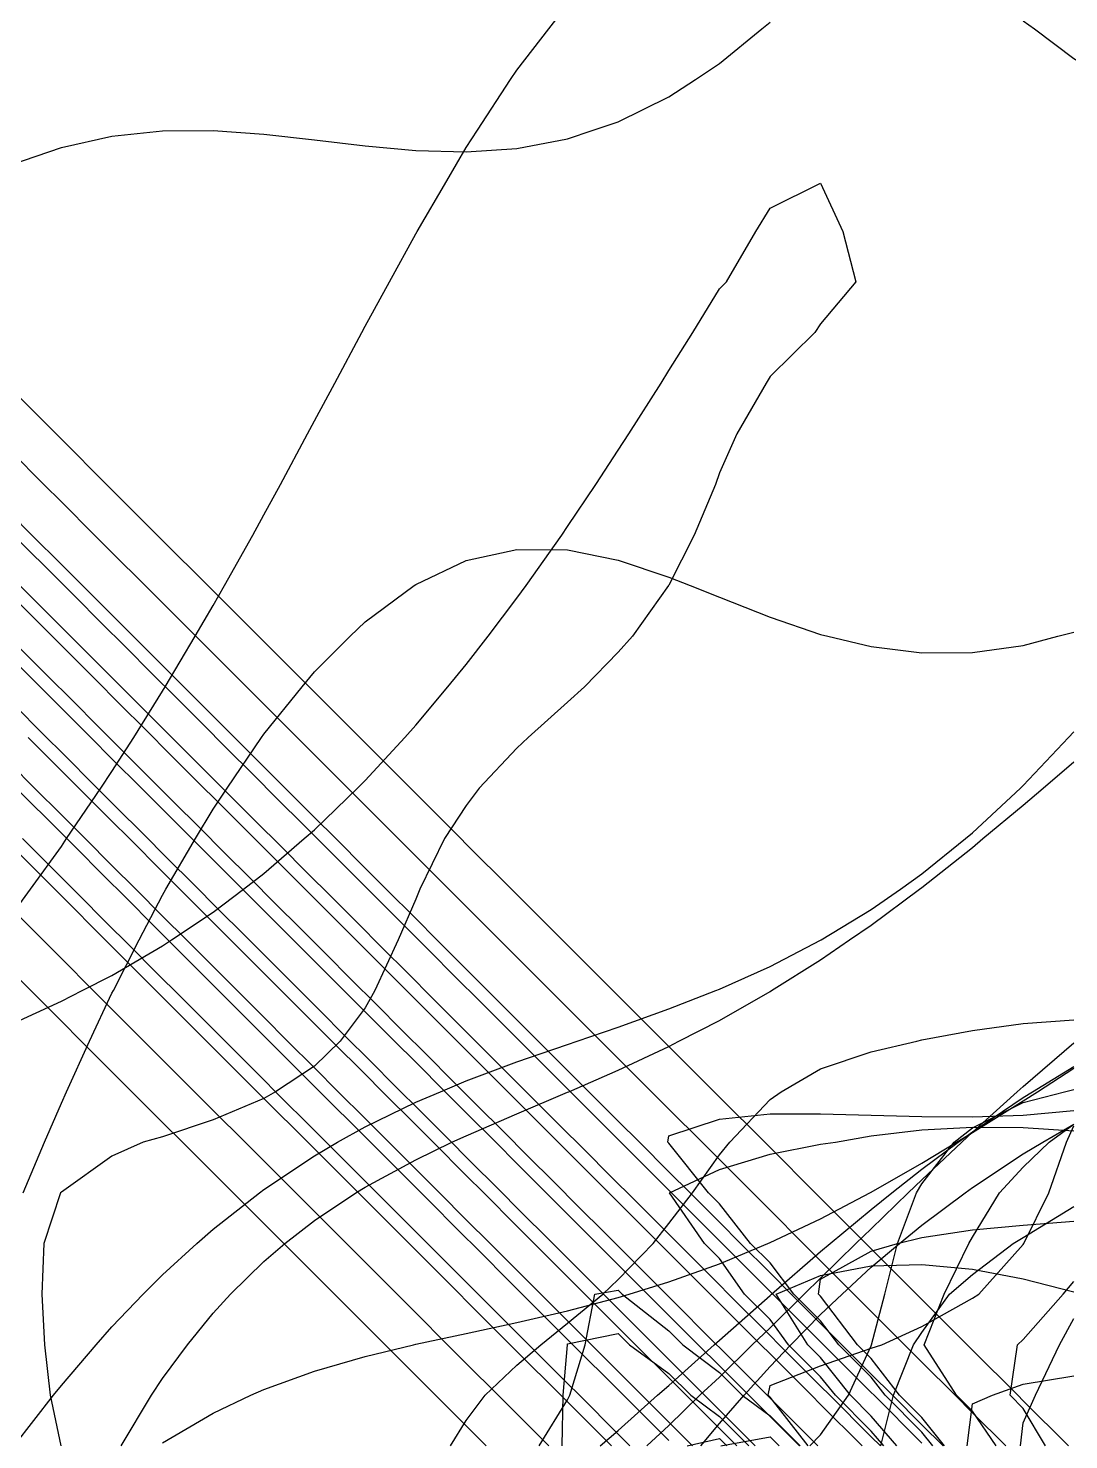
# Model space of a CAD drawing. Header units: metres. Extents: x 350990 to 353010, y 7454990 to 7457010.
# Drawn here: x 351663.5 to 351869, y 7456221.2 to 7456500.1 of the extents above; entities that cross this region are included whole.
import ezdxf

# ---------------------------------------------------------------- set-up
doc = ezdxf.new("R2010")
doc.units = ezdxf.units.M

msp = doc.modelspace()

# ---------------------------------------------------------------- linework, layer by layer
at = {"layer": 'CU_0p2_RL1000'}
for points in [[(351842.192, 7456220, 1000), (351840, 7456222.753, 1000), (351832.753, 7456230, 1000), (351830, 7456233.577, 1000), (351823.577, 7456240, 1000), (351820, 7456244.709, 1000), (351814.709, 7456250, 1000), (351810, 7456256.15, 1000), (351806.15, 7456260, 1000), (351800, 7456267.861, 1000), (351797.861, 7456270, 1000), (351790, 7456279.823, 1000), (351789.823, 7456280, 1000), (351790, 7456281.248, 1000), (351800, 7456284.596, 1000), (351810, 7456285.617, 1000), (351820, 7456285.657, 1000), (351830, 7456285.359, 1000), (351840, 7456285.065, 1000), (351850, 7456285.003, 1000), (351860, 7456285.358, 1000), (351870, 7456286.289, 1000)], [(351764.361, 7456220, 1000), (351770, 7456229.139, 1000), (351770.443, 7456230, 1000), (351773.51, 7456240, 1000), (351775.359, 7456250, 1000), (351780, 7456250.788, 1000), (351780.788, 7456250, 1000), (351790, 7456242.743, 1000), (351792.743, 7456240, 1000), (351800, 7456234.511, 1000), (351804.511, 7456230, 1000), (351810, 7456225.974, 1000), (351815.974, 7456220, 1000)]]:
    msp.add_polyline3d(points, dxfattribs=at)
at = {"layer": 'CU_0p2_RL1100'}
msp.add_polyline3d([(351854.674, 7456220, 1100), (351850, 7456226.85, 1100), (351846.85, 7456230, 1100), (351840.461, 7456240, 1100), (351844.409, 7456250, 1100), (351849.243, 7456260, 1100), (351850, 7456261.259, 1100), (351855.33, 7456270, 1100), (351860, 7456275.068, 1100), (351865.167, 7456280, 1100), (351870, 7456283.61, 1100)], dxfattribs=at)
at = {"layer": 'CU_0p2_RL1200'}
msp.add_polyline3d([(351864.396, 7456220, 1200), (351860, 7456227.415, 1200), (351857.417, 7456230, 1200), (351858.91, 7456240, 1200), (351860, 7456241.065, 1200), (351867.923, 7456250, 1200), (351870, 7456252.486, 1200)], dxfattribs=at)
at = {"layer": 'CU_0p2_RL600'}
msp.add_polyline3d([(351831.901, 7456220, 600), (351834.362, 7456230, 600), (351838.345, 7456240, 600), (351840, 7456242.4, 600), (351845.469, 7456250, 600), (351850, 7456253.85, 600), (351858.062, 7456260, 600), (351860, 7456261.195, 600), (351870, 7456267.311, 600)], dxfattribs=at)
at = {"layer": 'CU_0p2_RL700'}
msp.add_polyline3d([(351817.865, 7456220, 700), (351820, 7456222.164, 700), (351825.5, 7456230, 700), (351830, 7456239.791, 700), (351830.076, 7456240, 700), (351832.698, 7456250, 700), (351835.194, 7456260, 700), (351838.903, 7456270, 700), (351840, 7456271.812, 700), (351846.356, 7456280, 700), (351850, 7456282.877, 700), (351860, 7456287.845, 700), (351868.181, 7456290, 700), (351870, 7456290.431, 700)], dxfattribs=at)
at = {"layer": 'CU_0p2_RL800'}
msp.add_polyline3d([(351817.559, 7456220, 800), (351810, 7456229.616, 800), (351809.616, 7456230, 800), (351810, 7456231.913, 800), (351820, 7456235.8, 800), (351830, 7456239.311, 800), (351832.086, 7456240, 800), (351840, 7456243.589, 800), (351850, 7456249.198, 800), (351851.228, 7456250, 800), (351860, 7456259.801, 800), (351860.16, 7456260, 800), (351865.095, 7456270, 800), (351868.573, 7456280, 800), (351870, 7456283.261, 800)], dxfattribs=at)
at = {"layer": 'CU_0p2_RL900'}
for points in [[(351832.49, 7456220, 900), (351830, 7456222.906, 900), (351822.906, 7456230, 900), (351820, 7456233.677, 900), (351813.677, 7456240, 900), (351810, 7456244.986, 900), (351804.986, 7456250, 900), (351800, 7456257.047, 900), (351797.047, 7456260, 900), (351790.161, 7456270, 900), (351800, 7456274.631, 900), (351810, 7456277.635, 900), (351820, 7456279.606, 900), (351822.965, 7456280, 900), (351830, 7456281.299, 900), (351840, 7456282.466, 900), (351850, 7456282.995, 900), (351860, 7456282.906, 900), (351870, 7456282.292, 900)], [(351768.952, 7456220, 900), (351769.13, 7456230, 900), (351769.956, 7456240, 900), (351770, 7456240.197, 900), (351780, 7456242.237, 900), (351782.237, 7456240, 900), (351790, 7456234.334, 900), (351794.334, 7456230, 900), (351800, 7456225.802, 900), (351805.802, 7456220, 900)]]:
    msp.add_polyline3d(points, dxfattribs=at)
at = {"layer": 'CU_0p4_RL1000'}
for points in [[(351844.452, 7456220, 1000), (351840, 7456225.591, 1000), (351835.591, 7456230, 1000), (351830, 7456237.264, 1000), (351827.264, 7456240, 1000), (351820, 7456249.563, 1000), (351819.563, 7456250, 1000), (351820, 7456252.949, 1000), (351830, 7456258.485, 1000), (351835.164, 7456260, 1000), (351840, 7456261.212, 1000), (351850, 7456262.726, 1000), (351860, 7456263.653, 1000), (351870, 7456264.393, 1000)], [(351800.303, 7456220, 1000), (351810, 7456221.823, 1000), (351811.823, 7456220, 1000)]]:
    msp.add_polyline3d(points, dxfattribs=at)
at = {"layer": 'CU_0p4_RL1100'}
msp.add_polyline3d([(351859.492, 7456220, 1100), (351860, 7456224.588, 1100), (351862.41, 7456230, 1100), (351867.161, 7456240, 1100), (351870, 7456245.19, 1100)], dxfattribs=at)
at = {"layer": 'CU_0p4_RL900'}
for points in [[(351835.058, 7456220, 900), (351830, 7456225.902, 900), (351825.902, 7456230, 900), (351820, 7456237.468, 900), (351817.468, 7456240, 900), (351811.215, 7456250, 900), (351820, 7456253.711, 900), (351830, 7456255.602, 900), (351840, 7456255.884, 900), (351850, 7456254.937, 900), (351860, 7456253.007, 900), (351870, 7456250.442, 900)], [(351793.609, 7456220, 900), (351800, 7456221.474, 900), (351801.474, 7456220, 900)]]:
    msp.add_polyline3d(points, dxfattribs=at)
at = {"layer": 'CU_0p8_RL1000'}
msp.add_polyline3d([(351848.971, 7456220, 1000), (351850, 7456228.289, 1000), (351853.973, 7456230, 1000), (351860, 7456232.229, 1000), (351870, 7456233.836, 1000)], dxfattribs=at)
at = {"layer": 'DAC_RL1000'}
for points in [[(351660, 7456404.196, 1000), (351664.196, 7456400, 1000), (351670, 7456394.196, 1000), (351674.196, 7456390, 1000), (351680, 7456384.196, 1000), (351684.196, 7456380, 1000), (351690, 7456374.196, 1000), (351694.196, 7456370, 1000), (351700, 7456364.196, 1000), (351704.196, 7456360, 1000), (351710, 7456354.196, 1000), (351714.196, 7456350, 1000), (351720, 7456344.196, 1000), (351724.196, 7456340, 1000), (351730, 7456334.196, 1000), (351734.196, 7456330, 1000), (351740, 7456324.196, 1000), (351744.196, 7456320, 1000), (351750, 7456314.196, 1000), (351754.196, 7456310, 1000), (351760, 7456304.196, 1000), (351764.196, 7456300, 1000), (351770, 7456294.196, 1000), (351774.196, 7456290, 1000), (351780, 7456284.196, 1000), (351784.196, 7456280, 1000), (351790, 7456274.196, 1000), (351794.196, 7456270, 1000), (351800, 7456264.196, 1000), (351804.196, 7456260, 1000), (351810, 7456254.196, 1000), (351814.196, 7456250, 1000), (351820, 7456244.196, 1000), (351824.196, 7456240, 1000), (351830, 7456234.196, 1000), (351834.196, 7456230, 1000), (351840, 7456224.196, 1000), (351844.196, 7456220, 1000)], [(351815.804, 7456220, 1000), (351810, 7456225.804, 1000), (351805.804, 7456230, 1000), (351800, 7456235.804, 1000), (351795.804, 7456240, 1000), (351790, 7456245.804, 1000), (351785.804, 7456250, 1000), (351780, 7456255.804, 1000), (351775.804, 7456260, 1000), (351770, 7456265.804, 1000), (351765.804, 7456270, 1000), (351760, 7456275.804, 1000), (351755.804, 7456280, 1000), (351750, 7456285.804, 1000), (351745.804, 7456290, 1000), (351740, 7456295.804, 1000), (351735.804, 7456300, 1000), (351730, 7456305.804, 1000), (351725.804, 7456310, 1000), (351720, 7456315.804, 1000), (351715.804, 7456320, 1000), (351710, 7456325.804, 1000), (351705.804, 7456330, 1000), (351700, 7456335.804, 1000), (351695.804, 7456340, 1000), (351690, 7456345.804, 1000), (351685.804, 7456350, 1000), (351680, 7456355.804, 1000), (351675.804, 7456360, 1000), (351670, 7456365.804, 1000), (351665.804, 7456370, 1000), (351660, 7456375.804, 1000)]]:
    msp.add_polyline3d(points, dxfattribs=at)
at = {"layer": 'DAC_RL1100'}
for points in [[(351660, 7456416.569, 1100), (351666.569, 7456410, 1100), (351670, 7456406.569, 1100), (351676.569, 7456400, 1100), (351680, 7456396.569, 1100), (351686.569, 7456390, 1100), (351690, 7456386.569, 1100), (351696.569, 7456380, 1100), (351700, 7456376.569, 1100), (351706.569, 7456370, 1100), (351710, 7456366.569, 1100), (351716.569, 7456360, 1100), (351720, 7456356.569, 1100), (351726.569, 7456350, 1100), (351730, 7456346.569, 1100), (351736.569, 7456340, 1100), (351740, 7456336.569, 1100), (351746.569, 7456330, 1100), (351750, 7456326.569, 1100), (351756.569, 7456320, 1100), (351760, 7456316.569, 1100), (351766.569, 7456310, 1100), (351770, 7456306.569, 1100), (351776.569, 7456300, 1100), (351780, 7456296.569, 1100), (351786.569, 7456290, 1100), (351790, 7456286.569, 1100), (351796.569, 7456280, 1100), (351800, 7456276.569, 1100), (351806.569, 7456270, 1100), (351810, 7456266.569, 1100), (351816.569, 7456260, 1100), (351820, 7456256.569, 1100), (351826.569, 7456250, 1100), (351830, 7456246.569, 1100), (351836.569, 7456240, 1100), (351840, 7456236.569, 1100), (351846.569, 7456230, 1100), (351850, 7456226.569, 1100), (351856.569, 7456220, 1100)], [(351828.177, 7456220, 1100), (351820, 7456228.177, 1100), (351818.177, 7456230, 1100), (351810, 7456238.177, 1100), (351808.177, 7456240, 1100), (351800, 7456248.177, 1100), (351798.177, 7456250, 1100), (351790, 7456258.177, 1100), (351788.177, 7456260, 1100), (351780, 7456268.177, 1100), (351778.177, 7456270, 1100), (351770, 7456278.177, 1100), (351768.177, 7456280, 1100), (351760, 7456288.177, 1100), (351758.177, 7456290, 1100), (351750, 7456298.177, 1100), (351748.177, 7456300, 1100), (351740, 7456308.177, 1100), (351738.177, 7456310, 1100), (351730, 7456318.177, 1100), (351728.177, 7456320, 1100), (351720, 7456328.177, 1100), (351718.177, 7456330, 1100), (351710, 7456338.177, 1100), (351708.177, 7456340, 1100), (351700, 7456348.177, 1100), (351698.177, 7456350, 1100), (351690, 7456358.177, 1100), (351688.177, 7456360, 1100), (351680, 7456368.177, 1100), (351678.177, 7456370, 1100), (351670, 7456378.177, 1100), (351668.177, 7456380, 1100), (351660, 7456388.177, 1100)]]:
    msp.add_polyline3d(points, dxfattribs=at)
at = {"layer": 'DAC_RL1200'}
for points in [[(351660, 7456428.942, 1200), (351668.942, 7456420, 1200), (351670, 7456418.942, 1200), (351678.942, 7456410, 1200), (351680, 7456408.942, 1200), (351688.942, 7456400, 1200), (351690, 7456398.942, 1200), (351698.942, 7456390, 1200), (351700, 7456388.942, 1200), (351708.942, 7456380, 1200), (351710, 7456378.942, 1200), (351718.942, 7456370, 1200), (351720, 7456368.942, 1200), (351728.942, 7456360, 1200), (351730, 7456358.942, 1200), (351738.942, 7456350, 1200), (351740, 7456348.942, 1200), (351748.942, 7456340, 1200), (351750, 7456338.942, 1200), (351758.942, 7456330, 1200), (351760, 7456328.942, 1200), (351768.942, 7456320, 1200), (351770, 7456318.942, 1200), (351778.942, 7456310, 1200), (351780, 7456308.942, 1200), (351788.942, 7456300, 1200), (351790, 7456298.942, 1200), (351798.942, 7456290, 1200), (351800, 7456288.942, 1200), (351808.942, 7456280, 1200), (351810, 7456278.942, 1200), (351818.942, 7456270, 1200), (351820, 7456268.942, 1200), (351828.942, 7456260, 1200), (351830, 7456258.942, 1200), (351838.942, 7456250, 1200), (351840, 7456248.942, 1200), (351848.942, 7456240, 1200), (351850, 7456238.942, 1200), (351858.942, 7456230, 1200), (351860, 7456228.942, 1200), (351868.942, 7456220, 1200)], [(351840, 7456220.549, 1200), (351830.549, 7456230, 1200), (351830, 7456230.549, 1200), (351820.549, 7456240, 1200), (351820, 7456240.549, 1200), (351810.549, 7456250, 1200), (351810, 7456250.549, 1200), (351800.549, 7456260, 1200), (351800, 7456260.549, 1200), (351790.549, 7456270, 1200), (351790, 7456270.549, 1200), (351780.549, 7456280, 1200), (351780, 7456280.549, 1200), (351770.549, 7456290, 1200), (351770, 7456290.549, 1200), (351760.549, 7456300, 1200), (351760, 7456300.549, 1200), (351750.549, 7456310, 1200), (351750, 7456310.549, 1200), (351740.549, 7456320, 1200), (351740, 7456320.549, 1200), (351730.549, 7456330, 1200), (351730, 7456330.549, 1200), (351720.549, 7456340, 1200), (351720, 7456340.549, 1200), (351710.549, 7456350, 1200), (351710, 7456350.549, 1200), (351700.549, 7456360, 1200), (351700, 7456360.549, 1200), (351690.549, 7456370, 1200), (351690, 7456370.549, 1200), (351680.549, 7456380, 1200), (351680, 7456380.549, 1200), (351670.549, 7456390, 1200), (351670, 7456390.549, 1200), (351660.549, 7456400, 1200)]]:
    msp.add_polyline3d(points, dxfattribs=at)
at = {"layer": 'DAC_RL500'}
for points in [[(351662.332, 7456340, 500), (351670, 7456332.332, 500), (351672.332, 7456330, 500), (351680, 7456322.332, 500), (351682.332, 7456320, 500), (351690, 7456312.332, 500), (351692.332, 7456310, 500), (351700, 7456302.332, 500), (351702.332, 7456300, 500), (351710, 7456292.332, 500), (351712.332, 7456290, 500), (351720, 7456282.332, 500), (351722.332, 7456280, 500), (351730, 7456272.332, 500), (351732.332, 7456270, 500), (351740, 7456262.332, 500), (351742.332, 7456260, 500), (351750, 7456252.332, 500), (351752.332, 7456250, 500), (351760, 7456242.332, 500), (351762.332, 7456240, 500), (351770, 7456232.332, 500), (351772.332, 7456230, 500), (351780, 7456222.332, 500), (351782.332, 7456220, 500)], [(351753.94, 7456220, 500), (351750, 7456223.94, 500), (351743.94, 7456230, 500), (351740, 7456233.94, 500), (351733.94, 7456240, 500), (351730, 7456243.94, 500), (351723.94, 7456250, 500), (351720, 7456253.94, 500), (351713.94, 7456260, 500), (351710, 7456263.94, 500), (351703.94, 7456270, 500), (351700, 7456273.94, 500), (351693.94, 7456280, 500), (351690, 7456283.94, 500), (351683.94, 7456290, 500), (351680, 7456293.94, 500), (351673.94, 7456300, 500), (351670, 7456303.94, 500), (351663.94, 7456310, 500), (351660, 7456313.94, 500)]]:
    msp.add_polyline3d(points, dxfattribs=at)
at = {"layer": 'DAC_RL600'}
for points in [[(351660, 7456354.705, 600), (351664.705, 7456350, 600), (351670, 7456344.705, 600), (351674.705, 7456340, 600), (351680, 7456334.705, 600), (351684.705, 7456330, 600), (351690, 7456324.705, 600), (351694.705, 7456320, 600), (351700, 7456314.705, 600), (351704.705, 7456310, 600), (351710, 7456304.705, 600), (351714.705, 7456300, 600), (351720, 7456294.705, 600), (351724.705, 7456290, 600), (351730, 7456284.705, 600), (351734.705, 7456280, 600), (351740, 7456274.705, 600), (351744.705, 7456270, 600), (351750, 7456264.705, 600), (351754.705, 7456260, 600), (351760, 7456254.705, 600), (351764.705, 7456250, 600), (351770, 7456244.705, 600), (351774.705, 7456240, 600), (351780, 7456234.705, 600), (351784.705, 7456230, 600), (351790, 7456224.705, 600), (351794.705, 7456220, 600)], [(351766.313, 7456220, 600), (351760, 7456226.313, 600), (351756.313, 7456230, 600), (351750, 7456236.313, 600), (351746.313, 7456240, 600), (351740, 7456246.313, 600), (351736.313, 7456250, 600), (351730, 7456256.313, 600), (351726.313, 7456260, 600), (351720, 7456266.313, 600), (351716.313, 7456270, 600), (351710, 7456276.313, 600), (351706.313, 7456280, 600), (351700, 7456286.313, 600), (351696.313, 7456290, 600), (351690, 7456296.313, 600), (351686.313, 7456300, 600), (351680, 7456306.313, 600), (351676.313, 7456310, 600), (351670, 7456316.313, 600), (351666.313, 7456320, 600), (351660, 7456326.313, 600)]]:
    msp.add_polyline3d(points, dxfattribs=at)
at = {"layer": 'DAC_RL700'}
for points in [[(351660, 7456367.078, 700), (351667.078, 7456360, 700), (351670, 7456357.078, 700), (351677.078, 7456350, 700), (351680, 7456347.078, 700), (351687.078, 7456340, 700), (351690, 7456337.078, 700), (351697.078, 7456330, 700), (351700, 7456327.078, 700), (351707.078, 7456320, 700), (351710, 7456317.078, 700), (351717.078, 7456310, 700), (351720, 7456307.078, 700), (351727.078, 7456300, 700), (351730, 7456297.078, 700), (351737.078, 7456290, 700), (351740, 7456287.078, 700), (351747.078, 7456280, 700), (351750, 7456277.078, 700), (351757.078, 7456270, 700), (351760, 7456267.078, 700), (351767.078, 7456260, 700), (351770, 7456257.078, 700), (351777.078, 7456250, 700), (351780, 7456247.078, 700), (351787.078, 7456240, 700), (351790, 7456237.078, 700), (351797.078, 7456230, 700), (351800, 7456227.078, 700), (351807.078, 7456220, 700)], [(351778.686, 7456220, 700), (351770, 7456228.686, 700), (351768.686, 7456230, 700), (351760, 7456238.686, 700), (351758.686, 7456240, 700), (351750, 7456248.686, 700), (351748.686, 7456250, 700), (351740, 7456258.686, 700), (351738.686, 7456260, 700), (351730, 7456268.686, 700), (351728.686, 7456270, 700), (351720, 7456278.686, 700), (351718.686, 7456280, 700), (351710, 7456288.686, 700), (351708.686, 7456290, 700), (351700, 7456298.686, 700), (351698.686, 7456300, 700), (351690, 7456308.686, 700), (351688.686, 7456310, 700), (351680, 7456318.686, 700), (351678.686, 7456320, 700), (351670, 7456328.686, 700), (351668.686, 7456330, 700), (351660, 7456338.686, 700)]]:
    msp.add_polyline3d(points, dxfattribs=at)
at = {"layer": 'DAC_RL800'}
for points in [[(351660, 7456379.451, 800), (351669.451, 7456370, 800), (351670, 7456369.451, 800), (351679.451, 7456360, 800), (351680, 7456359.451, 800), (351689.451, 7456350, 800), (351690, 7456349.451, 800), (351699.451, 7456340, 800), (351700, 7456339.451, 800), (351709.451, 7456330, 800), (351710, 7456329.451, 800), (351719.451, 7456320, 800), (351720, 7456319.451, 800), (351729.451, 7456310, 800), (351730, 7456309.451, 800), (351739.451, 7456300, 800), (351740, 7456299.451, 800), (351749.451, 7456290, 800), (351750, 7456289.451, 800), (351759.451, 7456280, 800), (351760, 7456279.451, 800), (351769.451, 7456270, 800), (351770, 7456269.451, 800), (351779.451, 7456260, 800), (351780, 7456259.451, 800), (351789.451, 7456250, 800), (351790, 7456249.451, 800), (351799.451, 7456240, 800), (351800, 7456239.451, 800), (351809.451, 7456230, 800), (351810, 7456229.451, 800), (351819.451, 7456220, 800)], [(351790, 7456221.058, 800), (351781.058, 7456230, 800), (351780, 7456231.058, 800), (351771.058, 7456240, 800), (351770, 7456241.058, 800), (351761.058, 7456250, 800), (351760, 7456251.058, 800), (351751.058, 7456260, 800), (351750, 7456261.058, 800), (351741.058, 7456270, 800), (351740, 7456271.058, 800), (351731.058, 7456280, 800), (351730, 7456281.058, 800), (351721.058, 7456290, 800), (351720, 7456291.058, 800), (351711.058, 7456300, 800), (351710, 7456301.058, 800), (351701.058, 7456310, 800), (351700, 7456311.058, 800), (351691.058, 7456320, 800), (351690, 7456321.058, 800), (351681.058, 7456330, 800), (351680, 7456331.058, 800), (351671.058, 7456340, 800), (351670, 7456341.058, 800), (351661.058, 7456350, 800)]]:
    msp.add_polyline3d(points, dxfattribs=at)
at = {"layer": 'DAC_RL900'}
for points in [[(351661.823, 7456390, 900), (351670, 7456381.823, 900), (351671.823, 7456380, 900), (351680, 7456371.823, 900), (351681.823, 7456370, 900), (351690, 7456361.823, 900), (351691.823, 7456360, 900), (351700, 7456351.823, 900), (351701.823, 7456350, 900), (351710, 7456341.823, 900), (351711.823, 7456340, 900), (351720, 7456331.823, 900), (351721.823, 7456330, 900), (351730, 7456321.823, 900), (351731.823, 7456320, 900), (351740, 7456311.823, 900), (351741.823, 7456310, 900), (351750, 7456301.823, 900), (351751.823, 7456300, 900), (351760, 7456291.823, 900), (351761.823, 7456290, 900), (351770, 7456281.823, 900), (351771.823, 7456280, 900), (351780, 7456271.823, 900), (351781.823, 7456270, 900), (351790, 7456261.823, 900), (351791.823, 7456260, 900), (351800, 7456251.823, 900), (351801.823, 7456250, 900), (351810, 7456241.823, 900), (351811.823, 7456240, 900), (351820, 7456231.823, 900), (351821.823, 7456230, 900), (351830, 7456221.823, 900), (351831.823, 7456220, 900)], [(351803.431, 7456220, 900), (351800, 7456223.431, 900), (351793.431, 7456230, 900), (351790, 7456233.431, 900), (351783.431, 7456240, 900), (351780, 7456243.431, 900), (351773.431, 7456250, 900), (351770, 7456253.431, 900), (351763.431, 7456260, 900), (351760, 7456263.431, 900), (351753.431, 7456270, 900), (351750, 7456273.431, 900), (351743.431, 7456280, 900), (351740, 7456283.431, 900), (351733.431, 7456290, 900), (351730, 7456293.431, 900), (351723.431, 7456300, 900), (351720, 7456303.431, 900), (351713.431, 7456310, 900), (351710, 7456313.431, 900), (351703.431, 7456320, 900), (351700, 7456323.431, 900), (351693.431, 7456330, 900), (351690, 7456333.431, 900), (351683.431, 7456340, 900), (351680, 7456343.431, 900), (351673.431, 7456350, 900), (351670, 7456353.431, 900), (351663.431, 7456360, 900)]]:
    msp.add_polyline3d(points, dxfattribs=at)
at = {"layer": 'PHY_RL1000'}
msp.add_polyline3d([(351662.475, 7456270, 1000), (351666.648, 7456280, 1000), (351670, 7456287.702, 1000), (351670.998, 7456290, 1000), (351675.535, 7456300, 1000), (351680, 7456309.44, 1000), (351680.271, 7456310, 1000), (351685.348, 7456320, 1000), (351690, 7456328.823, 1000), (351690.657, 7456330, 1000), (351696.477, 7456340, 1000), (351700, 7456345.853, 1000), (351702.74, 7456350, 1000), (351709.555, 7456360, 1000), (351710, 7456360.632, 1000), (351717.564, 7456370, 1000), (351720, 7456372.945, 1000), (351727.086, 7456380, 1000), (351730, 7456382.838, 1000), (351739.694, 7456390, 1000), (351740, 7456390.222, 1000), (351750, 7456394.937, 1000), (351760, 7456397.17, 1000), (351770, 7456397.07, 1000), (351780, 7456395.048, 1000), (351790, 7456391.704, 1000), (351794.192, 7456390, 1000), (351800, 7456387.712, 1000), (351810, 7456383.751, 1000), (351820, 7456380.361, 1000), (351821.427, 7456380, 1000), (351830, 7456377.954, 1000), (351840, 7456376.74, 1000), (351850, 7456376.815, 1000), (351860, 7456378.189, 1000), (351866.872, 7456380, 1000), (351870, 7456380.809, 1000)], dxfattribs=at)
at = {"layer": 'PHY_RL1100'}
msp.add_polyline3d([(351681.786, 7456220, 1100), (351687.814, 7456230, 1100), (351690, 7456233.295, 1100), (351694.913, 7456240, 1100), (351700, 7456246.256, 1100), (351703.441, 7456250, 1100), (351710, 7456256.457, 1100), (351714.143, 7456260, 1100), (351720, 7456264.552, 1100), (351728.163, 7456270, 1100), (351730, 7456271.121, 1100), (351740, 7456276.53, 1100), (351747.16, 7456280, 1100), (351750, 7456281.272, 1100), (351760, 7456285.593, 1100), (351770, 7456289.882, 1100), (351770.256, 7456290, 1100), (351780, 7456294.233, 1100), (351790, 7456298.959, 1100), (351791.952, 7456300, 1100), (351800, 7456304.093, 1100), (351810, 7456309.811, 1100), (351810.292, 7456310, 1100), (351820, 7456316.058, 1100), (351825.675, 7456320, 1100), (351830, 7456322.924, 1100), (351839.5, 7456330, 1100), (351840, 7456330.365, 1100), (351850, 7456338.275, 1100), (351852.056, 7456340, 1100), (351860, 7456346.594, 1100), (351863.944, 7456350, 1100), (351870, 7456355.199, 1100)], dxfattribs=at)
at = {"layer": 'PHY_RL1200'}
msp.add_polyline3d([(351785.63, 7456220, 1200), (351790, 7456224.009, 1200), (351796.129, 7456230, 1200), (351800, 7456233.618, 1200), (351806.472, 7456240, 1200), (351810, 7456243.35, 1200), (351816.722, 7456250, 1200), (351820, 7456253.143, 1200), (351826.966, 7456260, 1200), (351830, 7456262.914, 1200), (351837.308, 7456270, 1200), (351840, 7456272.563, 1200), (351847.879, 7456280, 1200), (351850, 7456281.977, 1200), (351858.847, 7456290, 1200), (351860, 7456291.038, 1200), (351870, 7456299.622, 1200)], dxfattribs=at)
at = {"layer": 'PHY_RL800'}
msp.add_polyline3d([(351660, 7456303.275, 800), (351670, 7456307.869, 800), (351674.123, 7456310, 800), (351680, 7456312.987, 800), (351690, 7456318.803, 800), (351691.788, 7456320, 800), (351700, 7456325.464, 800), (351705.955, 7456330, 800), (351710, 7456333.085, 800), (351717.996, 7456340, 800), (351720, 7456341.748, 800), (351728.473, 7456350, 800), (351730, 7456351.51, 800), (351737.83, 7456360, 800), (351740, 7456362.405, 800), (351746.38, 7456370, 800), (351750, 7456374.433, 800), (351754.327, 7456380, 800), (351760, 7456387.551, 800), (351761.791, 7456390, 800), (351768.843, 7456400, 800), (351770, 7456401.705, 800), (351775.612, 7456410, 800), (351780, 7456416.781, 800), (351782.129, 7456420, 800), (351788.462, 7456430, 800), (351790, 7456432.536, 800), (351794.751, 7456440, 800), (351800, 7456448.632, 800), (351801.393, 7456450, 800), (351807.212, 7456460, 800), (351810, 7456464.597, 800), (351820, 7456469.525, 800), (351824.358, 7456460, 800), (351826.932, 7456450, 800), (351820, 7456441.7, 800), (351818.827, 7456440, 800), (351810, 7456431.327, 800), (351809.222, 7456430, 800), (351803.455, 7456420, 800), (351800, 7456412.29, 800), (351799.231, 7456410, 800), (351794.979, 7456400, 800), (351790, 7456390.06, 800), (351789.97, 7456390, 800), (351782.86, 7456380, 800), (351780, 7456376.829, 800), (351773.316, 7456370, 800), (351770, 7456366.995, 800), (351762.234, 7456360, 800), (351760, 7456357.866, 800), (351752.557, 7456350, 800), (351750, 7456346.569, 800), (351745.666, 7456340, 800), (351740.809, 7456330, 800), (351740, 7456328.062, 800), (351736.519, 7456320, 800), (351731.933, 7456310, 800), (351730, 7456306.586, 800), (351725.074, 7456300, 800), (351720, 7456295.011, 800), (351712.317, 7456290, 800), (351710, 7456288.679, 800), (351700, 7456284.471, 800), (351690, 7456281.107, 800), (351686.168, 7456280, 800), (351680, 7456277.272, 800), (351670, 7456270.162, 800), (351669.853, 7456270, 800), (351666.555, 7456260, 800), (351666.175, 7456250, 800), (351666.676, 7456240, 800), (351667.779, 7456230, 800), (351669.874, 7456220, 800)], dxfattribs=at)
at = {"layer": 'PHY_RL900'}
for points in [[(351660, 7456324.689, 900), (351663.871, 7456330, 900), (351670, 7456338.482, 900), (351671.035, 7456340, 900), (351677.813, 7456350, 900), (351680, 7456353.258, 900), (351684.287, 7456360, 900), (351690, 7456369.161, 900), (351690.502, 7456370, 900), (351696.447, 7456380, 900), (351700, 7456386.105, 900), (351702.21, 7456390, 900), (351707.795, 7456400, 900), (351710, 7456404.006, 900), (351713.282, 7456410, 900), (351718.642, 7456420, 900), (351720, 7456422.552, 900), (351724.036, 7456430, 900), (351729.327, 7456440, 900), (351730, 7456441.272, 900), (351734.838, 7456450, 900), (351740, 7456459.54, 900), (351740.27, 7456460, 900), (351746.166, 7456470, 900), (351750, 7456476.594, 900), (351752.227, 7456480, 900), (351758.759, 7456490, 900), (351760, 7456491.885, 900), (351766.294, 7456500, 900), (351770, 7456504.76, 900)], [(351860, 7456501.628, 900), (351862.227, 7456500, 900), (351870, 7456494.194, 900), (351876.884, 7456490, 900), (351880, 7456488.105, 900), (351890, 7456483.889, 900), (351900, 7456481.847, 900), (351910, 7456481.895, 900), (351920, 7456483.789, 900), (351930, 7456487.18, 900), (351936.18, 7456490, 900), (351940, 7456491.643, 900), (351950, 7456496.74, 900), (351955.979, 7456500, 900), (351960, 7456502.07, 900)], [(351746.86, 7456220, 900), (351750, 7456225.053, 900), (351753.742, 7456230, 900), (351760, 7456235.986, 900), (351764.719, 7456240, 900), (351770, 7456244.239, 900), (351776.951, 7456250, 900), (351780, 7456252.877, 900), (351786.883, 7456260, 900), (351790, 7456263.962, 900), (351794.67, 7456270, 900), (351800, 7456277.522, 900), (351802.038, 7456280, 900), (351810, 7456288.445, 900), (351812.166, 7456290, 900), (351820, 7456294.529, 900), (351830, 7456297.864, 900), (351839.018, 7456300, 900), (351840, 7456300.216, 900), (351850, 7456302.097, 900), (351860, 7456303.449, 900), (351870, 7456304.196, 900)]]:
    msp.add_polyline3d(points, dxfattribs=at)
at = {"layer": 'POT_RL500'}
msp.add_polyline3d([(351660.677, 7456220, 500), (351668.418, 7456230, 500), (351670, 7456231.95, 500), (351676.854, 7456240, 500), (351680, 7456243.528, 500), (351686.191, 7456250, 500), (351690, 7456253.816, 500), (351696.77, 7456260, 500), (351700, 7456262.841, 500), (351709.136, 7456270, 500), (351710, 7456270.654, 500), (351720, 7456277.357, 500), (351724.568, 7456280, 500), (351730, 7456283.064, 500), (351740, 7456287.928, 500), (351744.889, 7456290, 500), (351750, 7456292.131, 500), (351760, 7456295.869, 500), (351770, 7456299.338, 500), (351771.925, 7456300, 500), (351780, 7456302.769, 500), (351790, 7456306.351, 500), (351799.298, 7456310, 500), (351800, 7456310.278, 500), (351810, 7456314.762, 500), (351820, 7456319.934, 500), (351820.112, 7456320, 500), (351830, 7456325.993, 500), (351835.769, 7456330, 500), (351840, 7456333.035, 500), (351848.595, 7456340, 500), (351850, 7456341.183, 500), (351859.454, 7456350, 500), (351860, 7456350.532, 500), (351868.976, 7456360, 500), (351870, 7456361.133, 500)], dxfattribs=at)
at = {"layer": 'POT_RL600'}
msp.add_polyline3d([(351690, 7456220.609, 600), (351700, 7456226.499, 600), (351707.429, 7456230, 600), (351710, 7456231.158, 600), (351720, 7456234.778, 600), (351730, 7456237.68, 600), (351739.557, 7456240, 600), (351740, 7456240.104, 600), (351750, 7456242.249, 600), (351760, 7456244.379, 600), (351770, 7456246.684, 600), (351780, 7456249.324, 600), (351782.179, 7456250, 600), (351790, 7456252.395, 600), (351800, 7456255.997, 600), (351809.589, 7456260, 600), (351810, 7456260.171, 600), (351820, 7456264.901, 600), (351829.703, 7456270, 600), (351830, 7456270.157, 600), (351840, 7456275.871, 600), (351846.835, 7456280, 600), (351850, 7456281.933, 600), (351860, 7456288.225, 600), (351862.805, 7456290, 600), (351870, 7456294.616, 600)], dxfattribs=at)
at = {"layer": 'POT_RL700'}
msp.add_polyline3d([(351776.445, 7456220, 700), (351780, 7456223.073, 700), (351787.744, 7456230, 700), (351790, 7456231.973, 700), (351798.979, 7456240, 700), (351800, 7456240.897, 700), (351810, 7456249.745, 700), (351810.291, 7456250, 700), (351820, 7456258.393, 700), (351821.909, 7456260, 700), (351830, 7456266.745, 700), (351834.086, 7456270, 700), (351840, 7456274.679, 700), (351847.174, 7456280, 700), (351850, 7456282.085, 700), (351860, 7456288.861, 700), (351861.861, 7456290, 700), (351870, 7456294.946, 700)], dxfattribs=at)
at = {"layer": 'POT_RL800'}
msp.add_polyline3d([(351796.3, 7456220, 800), (351800, 7456224.431, 800), (351804.887, 7456230, 800), (351810, 7456235.689, 800), (351814.136, 7456240, 800), (351820, 7456245.982, 800), (351824.267, 7456250, 800), (351830, 7456255.295, 800), (351835.593, 7456260, 800), (351840, 7456263.644, 800), (351848.523, 7456270, 800), (351850, 7456271.084, 800), (351860, 7456277.693, 800), (351863.86, 7456280, 800), (351870, 7456283.611, 800)], dxfattribs=at)
at = {"layer": 'PRO_RL1200'}
msp.add_polyline3d([(351660, 7456473.117, 1200), (351670, 7456476.594, 1200), (351680, 7456478.818, 1200), (351690, 7456479.872, 1200), (351700, 7456479.928, 1200), (351710, 7456479.236, 1200), (351720, 7456478.109, 1200), (351730, 7456476.902, 1200), (351740, 7456475.984, 1200), (351750, 7456475.711, 1200), (351760, 7456476.402, 1200), (351770, 7456478.32, 1200), (351775.062, 7456480, 1200), (351780, 7456481.671, 1200), (351790, 7456486.593, 1200), (351795.258, 7456490, 1200), (351800, 7456493.148, 1200), (351808.401, 7456500, 1200), (351810, 7456501.339, 1200)], dxfattribs=at)

doc.saveas('drawing.dxf')
